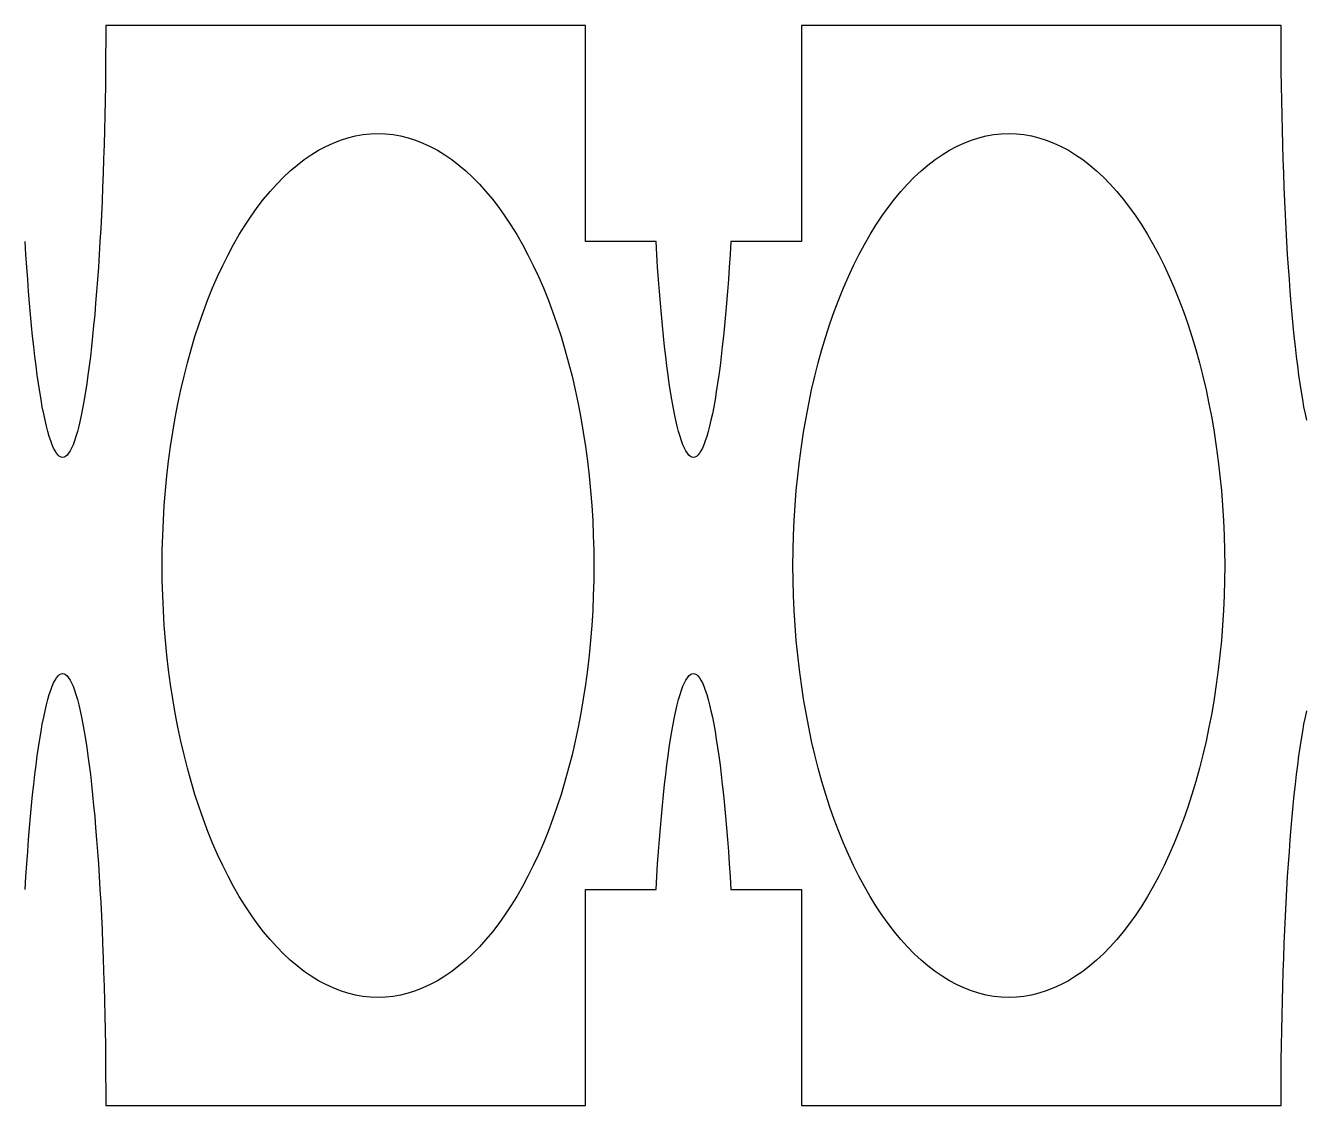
# Model space of a CAD drawing. Header units: metres. Extents: x -317 to 317, y -178 to -110.
# Drawn here: x -77.1 to -38.56, y -142.5 to -110 of the extents above; entities that cross this region are included whole.
import ezdxf

# ---------------------------------------------------------------- set-up
doc = ezdxf.new("R2010")
doc.units = ezdxf.units.M

msp = doc.modelspace()

# ---------------------------------------------------------------- linework, layer by layer
for p, q in [((-74.6881, -110), (-74.6889, -110.454)), ((-60.2411, -110), (-74.6881, -110)), ((-60.2411, -116.5), (-60.2411, -110)), ((-39.2941, -110), (-53.7411, -110)), ((-53.7411, -110), (-53.7411, -116.5)), ((-39.2933, -110.454), (-39.2941, -110)), ((-74.6889, -110.454), (-74.6913, -110.907)), ((-39.2909, -110.907), (-39.2933, -110.454)), ((-74.6913, -110.907), (-74.6953, -111.359)), ((-39.2869, -111.359), (-39.2909, -110.907)), ((-74.6953, -111.359), (-74.7008, -111.809)), ((-39.2814, -111.809), (-39.2869, -111.359)), ((-74.7008, -111.809), (-74.7079, -112.257)), ((-39.2743, -112.257), (-39.2814, -111.809)), ((-74.7079, -112.257), (-74.7165, -112.703)), ((-39.2657, -112.703), (-39.2743, -112.257)), ((-74.7165, -112.703), (-74.7267, -113.145)), ((-39.2554, -113.145), (-39.2657, -112.703)), ((-74.7267, -113.145), (-74.7385, -113.583)), ((-67.169, -113.321), (-66.943, -113.282)), ((-66.943, -113.282), (-66.7165, -113.258)), ((-66.7165, -113.258), (-66.4896, -113.25)), ((-66.4896, -113.25), (-66.2628, -113.258)), ((-66.2628, -113.258), (-66.0362, -113.282)), ((-66.0362, -113.282), (-65.8102, -113.321)), ((-48.172, -113.321), (-47.946, -113.282)), ((-47.946, -113.282), (-47.7194, -113.258)), ((-47.7194, -113.258), (-47.4926, -113.25)), ((-47.4926, -113.25), (-47.2657, -113.258)), ((-47.2657, -113.258), (-47.0392, -113.282)), ((-47.0392, -113.282), (-46.8131, -113.321)), ((-39.2437, -113.583), (-39.2554, -113.145)), ((-74.7385, -113.583), (-74.7518, -114.017)), ((-68.2813, -113.754), (-68.0621, -113.636)), ((-68.0621, -113.636), (-67.841, -113.534)), ((-67.841, -113.534), (-67.6183, -113.447)), ((-67.6183, -113.447), (-67.3942, -113.377)), ((-67.3942, -113.377), (-67.169, -113.321)), ((-65.8102, -113.321), (-65.585, -113.377)), ((-65.585, -113.377), (-65.3609, -113.447)), ((-65.3609, -113.447), (-65.1382, -113.534)), ((-65.1382, -113.534), (-64.9171, -113.636)), ((-64.9171, -113.636), (-64.698, -113.754)), ((-49.2842, -113.754), (-49.0651, -113.636)), ((-49.0651, -113.636), (-48.844, -113.534)), ((-48.844, -113.534), (-48.6213, -113.447)), ((-48.6213, -113.447), (-48.3972, -113.377)), ((-48.3972, -113.377), (-48.172, -113.321)), ((-46.8131, -113.321), (-46.588, -113.377)), ((-46.588, -113.377), (-46.3639, -113.447)), ((-46.3639, -113.447), (-46.1412, -113.534)), ((-46.1412, -113.534), (-45.9201, -113.636)), ((-45.9201, -113.636), (-45.7009, -113.754)), ((-39.2304, -114.017), (-39.2437, -113.583)), ((-74.7518, -114.017), (-74.7665, -114.446)), ((-68.9246, -114.197), (-68.7127, -114.034)), ((-68.7127, -114.034), (-68.4982, -113.886)), ((-68.4982, -113.886), (-68.2813, -113.754)), ((-64.698, -113.754), (-64.481, -113.886)), ((-64.481, -113.886), (-64.2665, -114.034)), ((-64.2665, -114.034), (-64.0547, -114.197)), ((-49.9275, -114.197), (-49.7157, -114.034)), ((-49.7157, -114.034), (-49.5012, -113.886)), ((-49.5012, -113.886), (-49.2842, -113.754)), ((-45.7009, -113.754), (-45.484, -113.886)), ((-45.484, -113.886), (-45.2694, -114.034)), ((-45.2694, -114.034), (-45.0576, -114.197)), ((-39.2157, -114.446), (-39.2304, -114.017)), ((-74.7665, -114.446), (-74.7828, -114.87)), ((-69.339, -114.566), (-69.1334, -114.374)), ((-69.1334, -114.374), (-68.9246, -114.197)), ((-64.0547, -114.197), (-63.8458, -114.374)), ((-63.8458, -114.374), (-63.6402, -114.566)), ((-50.342, -114.566), (-50.1364, -114.374)), ((-50.1364, -114.374), (-49.9275, -114.197)), ((-45.0576, -114.197), (-44.8488, -114.374)), ((-44.8488, -114.374), (-44.6432, -114.566)), ((-39.1994, -114.87), (-39.2157, -114.446)), ((-69.7396, -114.992), (-69.5412, -114.772)), ((-69.5412, -114.772), (-69.339, -114.566)), ((-63.6402, -114.566), (-63.438, -114.772)), ((-63.438, -114.772), (-63.2396, -114.992)), ((-50.7426, -114.992), (-50.5441, -114.772)), ((-50.5441, -114.772), (-50.342, -114.566)), ((-44.6432, -114.566), (-44.441, -114.772)), ((-44.441, -114.772), (-44.2426, -114.992)), ((-74.7828, -114.87), (-74.8005, -115.288)), ((-70.1244, -115.473), (-69.9341, -115.225)), ((-69.9341, -115.225), (-69.7396, -114.992)), ((-63.2396, -114.992), (-63.0451, -115.225)), ((-63.0451, -115.225), (-62.8549, -115.473)), ((-51.1273, -115.473), (-50.9371, -115.225)), ((-50.9371, -115.225), (-50.7426, -114.992)), ((-44.2426, -114.992), (-44.0481, -115.225)), ((-44.0481, -115.225), (-43.8578, -115.473)), ((-39.1817, -115.288), (-39.1994, -114.87)), ((-74.8005, -115.288), (-74.8197, -115.699)), ((-70.3102, -115.733), (-70.1244, -115.473)), ((-62.8549, -115.473), (-62.669, -115.733)), ((-51.3132, -115.733), (-51.1273, -115.473)), ((-43.8578, -115.473), (-43.672, -115.733)), ((-39.1625, -115.699), (-39.1817, -115.288)), ((-74.8197, -115.699), (-74.8403, -116.103)), ((-70.6677, -116.291), (-70.4914, -116.006)), ((-70.4914, -116.006), (-70.3102, -115.733)), ((-62.669, -115.733), (-62.4878, -116.006)), ((-62.4878, -116.006), (-62.3115, -116.291)), ((-51.6707, -116.291), (-51.4944, -116.006)), ((-51.4944, -116.006), (-51.3132, -115.733)), ((-43.672, -115.733), (-43.4908, -116.006)), ((-43.4908, -116.006), (-43.3145, -116.291)), ((-39.1419, -116.103), (-39.1625, -115.699)), ((-74.8403, -116.103), (-74.8623, -116.5)), ((-70.839, -116.589), (-70.6677, -116.291)), ((-62.3115, -116.291), (-62.1403, -116.589)), ((-51.8419, -116.589), (-51.6707, -116.291)), ((-43.3145, -116.291), (-43.1432, -116.589)), ((-39.1199, -116.5), (-39.1419, -116.103)), ((-77.0906, -116.889), (-77.114, -116.5)), ((-74.8623, -116.5), (-74.8857, -116.889)), ((-71.0049, -116.899), (-70.839, -116.589)), ((-62.1403, -116.589), (-61.9743, -116.899)), ((-58.1169, -116.5), (-60.2411, -116.5)), ((-58.0936, -116.889), (-58.1169, -116.5)), ((-58.1169, -116.5), (-58.1169, -116.5)), ((-55.8653, -116.5), (-55.8886, -116.889)), ((-53.7411, -116.5), (-55.8653, -116.5)), ((-55.8653, -116.5), (-55.8653, -116.5)), ((-52.0079, -116.899), (-51.8419, -116.589)), ((-43.1432, -116.589), (-42.9773, -116.899)), ((-39.0965, -116.889), (-39.1199, -116.5)), ((-77.0659, -117.27), (-77.0906, -116.889)), ((-74.8857, -116.889), (-74.9104, -117.27)), ((-71.1653, -117.219), (-71.0049, -116.899)), ((-61.9743, -116.899), (-61.8139, -117.219)), ((-58.0688, -117.27), (-58.0936, -116.889)), ((-55.8886, -116.889), (-55.9133, -117.27)), ((-52.1683, -117.219), (-52.0079, -116.899)), ((-42.9773, -116.899), (-42.8169, -117.219)), ((-39.0718, -117.27), (-39.0965, -116.889)), ((-77.0399, -117.641), (-77.0659, -117.27)), ((-74.9104, -117.27), (-74.9364, -117.641)), ((-71.3201, -117.551), (-71.1653, -117.219)), ((-61.8139, -117.219), (-61.6592, -117.551)), ((-58.0428, -117.641), (-58.0688, -117.27)), ((-55.9133, -117.27), (-55.9394, -117.641)), ((-52.323, -117.551), (-52.1683, -117.219)), ((-42.8169, -117.219), (-42.6621, -117.551)), ((-39.0458, -117.641), (-39.0718, -117.27)), ((-77.0125, -118.004), (-77.0399, -117.641)), ((-74.9364, -117.641), (-74.9637, -118.004)), ((-71.6117, -118.246), (-71.4689, -117.894)), ((-71.4689, -117.894), (-71.3201, -117.551)), ((-61.6592, -117.551), (-61.5103, -117.894)), ((-61.5103, -117.894), (-61.3675, -118.246)), ((-58.0155, -118.004), (-58.0428, -117.641)), ((-55.9394, -117.641), (-55.9667, -118.004)), ((-52.6147, -118.246), (-52.4719, -117.894)), ((-52.4719, -117.894), (-52.323, -117.551)), ((-42.6621, -117.551), (-42.5133, -117.894)), ((-42.5133, -117.894), (-42.3705, -118.246)), ((-39.0185, -118.004), (-39.0458, -117.641)), ((-76.984, -118.356), (-77.0125, -118.004)), ((-74.9637, -118.004), (-74.9923, -118.356)), ((-71.7482, -118.609), (-71.6117, -118.246)), ((-61.3675, -118.246), (-61.231, -118.609)), ((-57.987, -118.356), (-58.0155, -118.004)), ((-55.9667, -118.004), (-55.9952, -118.356)), ((-52.7512, -118.609), (-52.6147, -118.246)), ((-42.3705, -118.246), (-42.234, -118.609)), ((-38.9899, -118.356), (-39.0185, -118.004)), ((-76.9542, -118.699), (-76.984, -118.356)), ((-76.9233, -119.031), (-76.9542, -118.699)), ((-75.022, -118.699), (-75.053, -119.031)), ((-74.9923, -118.356), (-75.022, -118.699)), ((-71.8784, -118.98), (-71.7482, -118.609)), ((-61.231, -118.609), (-61.1009, -118.98)), ((-57.9572, -118.699), (-57.987, -118.356)), ((-57.9262, -119.031), (-57.9572, -118.699)), ((-56.025, -118.699), (-56.056, -119.031)), ((-55.9952, -118.356), (-56.025, -118.699)), ((-52.8813, -118.98), (-52.7512, -118.609)), ((-42.234, -118.609), (-42.1038, -118.98)), ((-38.9602, -118.699), (-38.9899, -118.356)), ((-38.9292, -119.031), (-38.9602, -118.699)), ((-76.8912, -119.351), (-76.9233, -119.031)), ((-75.053, -119.031), (-75.0851, -119.351)), ((-72.0019, -119.361), (-71.8784, -118.98)), ((-61.1009, -118.98), (-60.9773, -119.361)), ((-57.8942, -119.351), (-57.9262, -119.031)), ((-56.056, -119.031), (-56.088, -119.351)), ((-53.0049, -119.361), (-52.8813, -118.98)), ((-42.1038, -118.98), (-41.9803, -119.361)), ((-38.8971, -119.351), (-38.9292, -119.031)), ((-76.858, -119.661), (-76.8912, -119.351)), ((-75.0851, -119.351), (-75.1183, -119.661)), ((-72.1188, -119.75), (-72.0019, -119.361)), ((-60.9773, -119.361), (-60.8604, -119.75)), ((-57.861, -119.661), (-57.8942, -119.351)), ((-56.088, -119.351), (-56.1212, -119.661)), ((-53.1217, -119.75), (-53.0049, -119.361)), ((-41.9803, -119.361), (-41.8634, -119.75)), ((-38.8639, -119.661), (-38.8971, -119.351)), ((-76.8238, -119.959), (-76.858, -119.661)), ((-75.1183, -119.661), (-75.1525, -119.959)), ((-72.2288, -120.147), (-72.1188, -119.75)), ((-60.8604, -119.75), (-60.7505, -120.147)), ((-57.8267, -119.959), (-57.861, -119.661)), ((-56.1212, -119.661), (-56.1555, -119.959)), ((-53.2317, -120.147), (-53.1217, -119.75)), ((-41.8634, -119.75), (-41.7534, -120.147)), ((-38.8297, -119.959), (-38.8639, -119.661)), ((-76.7885, -120.244), (-76.8238, -119.959)), ((-76.7522, -120.517), (-76.7885, -120.244)), ((-75.1878, -120.244), (-75.224, -120.517)), ((-75.1525, -119.959), (-75.1878, -120.244)), ((-72.3318, -120.551), (-72.2288, -120.147)), ((-60.7505, -120.147), (-60.6475, -120.551)), ((-57.7915, -120.244), (-57.8267, -119.959)), ((-57.7552, -120.517), (-57.7915, -120.244)), ((-56.1907, -120.244), (-56.227, -120.517)), ((-56.1555, -119.959), (-56.1907, -120.244)), ((-53.3347, -120.551), (-53.2317, -120.147)), ((-41.7534, -120.147), (-41.6504, -120.551)), ((-38.7944, -120.244), (-38.8297, -119.959)), ((-38.7582, -120.517), (-38.7944, -120.244)), ((-76.7151, -120.777), (-76.7522, -120.517)), ((-75.224, -120.517), (-75.2612, -120.777)), ((-72.4277, -120.962), (-72.3318, -120.551)), ((-60.6475, -120.551), (-60.5516, -120.962)), ((-57.718, -120.777), (-57.7552, -120.517)), ((-56.227, -120.517), (-56.2641, -120.777)), ((-53.4306, -120.962), (-53.3347, -120.551)), ((-41.6504, -120.551), (-41.5545, -120.962)), ((-38.721, -120.777), (-38.7582, -120.517)), ((-76.677, -121.025), (-76.7151, -120.777)), ((-75.2612, -120.777), (-75.2992, -121.025)), ((-72.5163, -121.38), (-72.4277, -120.962)), ((-60.5516, -120.962), (-60.4629, -121.38)), ((-57.68, -121.025), (-57.718, -120.777)), ((-56.2641, -120.777), (-56.3022, -121.025)), ((-53.5193, -121.38), (-53.4306, -120.962)), ((-41.5545, -120.962), (-41.4659, -121.38)), ((-38.683, -121.025), (-38.721, -120.777)), ((-76.6381, -121.258), (-76.677, -121.025)), ((-76.5984, -121.478), (-76.6381, -121.258)), ((-75.3381, -121.258), (-75.3778, -121.478)), ((-75.2992, -121.025), (-75.3381, -121.258)), ((-72.5976, -121.804), (-72.5163, -121.38)), ((-60.4629, -121.38), (-60.3816, -121.804)), ((-57.6411, -121.258), (-57.68, -121.025)), ((-57.6014, -121.478), (-57.6411, -121.258)), ((-56.3411, -121.258), (-56.3808, -121.478)), ((-56.3022, -121.025), (-56.3411, -121.258)), ((-53.6006, -121.804), (-53.5193, -121.38)), ((-41.4659, -121.38), (-41.3846, -121.804)), ((-38.6441, -121.258), (-38.683, -121.025)), ((-38.6044, -121.478), (-38.6441, -121.258)), ((-76.558, -121.684), (-76.5984, -121.478)), ((-76.5169, -121.876), (-76.558, -121.684)), ((-75.4182, -121.684), (-75.4594, -121.876)), ((-75.3778, -121.478), (-75.4182, -121.684)), ((-57.561, -121.684), (-57.6014, -121.478)), ((-57.5199, -121.876), (-57.561, -121.684)), ((-56.4212, -121.684), (-56.4623, -121.876)), ((-56.3808, -121.478), (-56.4212, -121.684)), ((-38.5639, -121.684), (-38.6044, -121.478)), ((-38.5228, -121.876), (-38.5639, -121.684)), ((-76.4751, -122.053), (-76.5169, -121.876)), ((-76.4328, -122.216), (-76.4751, -122.053)), ((-75.5011, -122.053), (-75.5435, -122.216)), ((-75.4594, -121.876), (-75.5011, -122.053)), ((-72.6715, -122.233), (-72.5976, -121.804)), ((-60.3816, -121.804), (-60.3077, -122.233)), ((-57.4781, -122.053), (-57.5199, -121.876)), ((-57.4357, -122.216), (-57.4781, -122.053)), ((-56.5041, -122.053), (-56.5465, -122.216)), ((-56.4623, -121.876), (-56.5041, -122.053)), ((-53.6744, -122.233), (-53.6006, -121.804)), ((-41.3846, -121.804), (-41.3107, -122.233)), ((-76.3899, -122.364), (-76.4328, -122.216)), ((-76.3465, -122.496), (-76.3899, -122.364)), ((-76.3026, -122.614), (-76.3465, -122.496)), ((-75.6298, -122.496), (-75.6736, -122.614)), ((-75.5864, -122.364), (-75.6298, -122.496)), ((-75.5435, -122.216), (-75.5864, -122.364)), ((-72.7378, -122.667), (-72.6715, -122.233)), ((-60.3077, -122.233), (-60.2414, -122.667)), ((-57.3928, -122.364), (-57.4357, -122.216)), ((-57.3494, -122.496), (-57.3928, -122.364)), ((-57.3056, -122.614), (-57.3494, -122.496)), ((-56.6328, -122.496), (-56.6766, -122.614)), ((-56.5894, -122.364), (-56.6328, -122.496)), ((-56.5465, -122.216), (-56.5894, -122.364)), ((-53.7408, -122.667), (-53.6744, -122.233)), ((-41.3107, -122.233), (-41.2444, -122.667)), ((-76.2584, -122.716), (-76.3026, -122.614)), ((-76.2139, -122.803), (-76.2584, -122.716)), ((-76.1691, -122.873), (-76.2139, -122.803)), ((-76.124, -122.929), (-76.1691, -122.873)), ((-76.0788, -122.968), (-76.124, -122.929)), ((-75.8522, -122.929), (-75.8974, -122.968)), ((-75.8072, -122.873), (-75.8522, -122.929)), ((-75.7624, -122.803), (-75.8072, -122.873)), ((-75.7178, -122.716), (-75.7624, -122.803)), ((-75.6736, -122.614), (-75.7178, -122.716)), ((-72.7965, -123.105), (-72.7378, -122.667)), ((-60.2414, -122.667), (-60.1827, -123.105)), ((-57.2614, -122.716), (-57.3056, -122.614)), ((-57.2168, -122.803), (-57.2614, -122.716)), ((-57.172, -122.873), (-57.2168, -122.803)), ((-57.127, -122.929), (-57.172, -122.873)), ((-57.0818, -122.968), (-57.127, -122.929)), ((-56.8552, -122.929), (-56.9004, -122.968)), ((-56.8102, -122.873), (-56.8552, -122.929)), ((-56.7654, -122.803), (-56.8102, -122.873)), ((-56.7208, -122.716), (-56.7654, -122.803)), ((-56.6766, -122.614), (-56.7208, -122.716)), ((-53.7995, -123.105), (-53.7408, -122.667)), ((-41.2444, -122.667), (-41.1857, -123.105)), ((-76.0335, -122.992), (-76.0788, -122.968)), ((-75.9881, -123), (-76.0335, -122.992)), ((-75.9428, -122.992), (-75.9881, -123)), ((-75.8974, -122.968), (-75.9428, -122.992)), ((-72.8476, -123.547), (-72.7965, -123.105)), ((-60.1827, -123.105), (-60.1317, -123.547)), ((-57.0365, -122.992), (-57.0818, -122.968)), ((-56.9911, -123), (-57.0365, -122.992)), ((-56.9457, -122.992), (-56.9911, -123)), ((-56.9004, -122.968), (-56.9457, -122.992)), ((-53.8505, -123.547), (-53.7995, -123.105)), ((-41.1857, -123.105), (-41.1346, -123.547)), ((-72.8909, -123.993), (-72.8476, -123.547)), ((-60.1317, -123.547), (-60.0884, -123.993)), ((-53.8938, -123.993), (-53.8505, -123.547)), ((-41.1346, -123.547), (-41.0913, -123.993)), ((-72.9264, -124.441), (-72.8909, -123.993)), ((-60.0884, -123.993), (-60.0529, -124.441)), ((-53.9293, -124.441), (-53.8938, -123.993)), ((-41.0913, -123.993), (-41.0558, -124.441)), ((-72.954, -124.891), (-72.9264, -124.441)), ((-60.0529, -124.441), (-60.0252, -124.891)), ((-53.957, -124.891), (-53.9293, -124.441)), ((-41.0558, -124.441), (-41.0282, -124.891)), ((-72.9738, -125.343), (-72.954, -124.891)), ((-60.0252, -124.891), (-60.0054, -125.343)), ((-53.9767, -125.343), (-53.957, -124.891)), ((-41.0282, -124.891), (-41.0084, -125.343)), ((-72.9857, -125.796), (-72.9738, -125.343)), ((-60.0054, -125.343), (-59.9936, -125.796)), ((-53.9886, -125.796), (-53.9767, -125.343)), ((-41.0084, -125.343), (-40.9965, -125.796)), ((-72.9896, -126.25), (-72.9857, -125.796)), ((-59.9936, -125.796), (-59.9896, -126.25)), ((-53.9926, -126.25), (-53.9886, -125.796)), ((-40.9965, -125.796), (-40.9926, -126.25)), ((-72.9857, -126.704), (-72.9896, -126.25)), ((-59.9896, -126.25), (-59.9936, -126.704)), ((-53.9886, -126.704), (-53.9926, -126.25)), ((-40.9926, -126.25), (-40.9965, -126.704)), ((-72.9738, -127.157), (-72.9857, -126.704)), ((-59.9936, -126.704), (-60.0054, -127.157)), ((-53.9767, -127.157), (-53.9886, -126.704)), ((-40.9965, -126.704), (-41.0084, -127.157)), ((-72.954, -127.609), (-72.9738, -127.157)), ((-60.0054, -127.157), (-60.0252, -127.609)), ((-53.957, -127.609), (-53.9767, -127.157)), ((-41.0084, -127.157), (-41.0282, -127.609)), ((-72.9264, -128.059), (-72.954, -127.609)), ((-60.0252, -127.609), (-60.0529, -128.059)), ((-53.9293, -128.059), (-53.957, -127.609)), ((-41.0282, -127.609), (-41.0558, -128.059)), ((-72.8909, -128.507), (-72.9264, -128.059)), ((-60.0529, -128.059), (-60.0884, -128.507)), ((-53.8938, -128.507), (-53.9293, -128.059)), ((-41.0558, -128.059), (-41.0913, -128.507)), ((-72.8476, -128.953), (-72.8909, -128.507)), ((-60.0884, -128.507), (-60.1317, -128.953)), ((-53.8505, -128.953), (-53.8938, -128.507)), ((-41.0913, -128.507), (-41.1346, -128.953)), ((-72.7965, -129.395), (-72.8476, -128.953)), ((-60.1317, -128.953), (-60.1827, -129.395)), ((-53.7995, -129.395), (-53.8505, -128.953)), ((-41.1346, -128.953), (-41.1857, -129.395)), ((-72.7378, -129.833), (-72.7965, -129.395)), ((-60.1827, -129.395), (-60.2414, -129.833)), ((-53.7408, -129.833), (-53.7995, -129.395)), ((-41.1857, -129.395), (-41.2444, -129.833)), ((-76.3026, -129.886), (-76.2584, -129.784)), ((-76.2584, -129.784), (-76.2139, -129.697)), ((-76.2139, -129.697), (-76.1691, -129.627)), ((-76.1691, -129.627), (-76.124, -129.571)), ((-76.124, -129.571), (-76.0788, -129.532)), ((-76.0788, -129.532), (-76.0335, -129.508)), ((-76.0335, -129.508), (-75.9881, -129.5)), ((-75.9881, -129.5), (-75.9428, -129.508)), ((-75.9428, -129.508), (-75.8974, -129.532)), ((-75.8974, -129.532), (-75.8522, -129.571)), ((-75.8522, -129.571), (-75.8072, -129.627)), ((-75.8072, -129.627), (-75.7624, -129.697)), ((-75.7624, -129.697), (-75.7178, -129.784)), ((-75.7178, -129.784), (-75.6736, -129.886)), ((-72.6715, -130.267), (-72.7378, -129.833)), ((-60.2414, -129.833), (-60.3077, -130.267)), ((-57.3056, -129.886), (-57.2614, -129.784)), ((-57.2614, -129.784), (-57.2168, -129.697)), ((-57.2168, -129.697), (-57.172, -129.627)), ((-57.172, -129.627), (-57.127, -129.571)), ((-57.127, -129.571), (-57.0818, -129.532)), ((-57.0818, -129.532), (-57.0365, -129.508)), ((-57.0365, -129.508), (-56.9911, -129.5)), ((-56.9911, -129.5), (-56.9457, -129.508)), ((-56.9457, -129.508), (-56.9004, -129.532)), ((-56.9004, -129.532), (-56.8552, -129.571)), ((-56.8552, -129.571), (-56.8102, -129.627)), ((-56.8102, -129.627), (-56.7654, -129.697)), ((-56.7654, -129.697), (-56.7208, -129.784)), ((-56.7208, -129.784), (-56.6766, -129.886)), ((-53.6744, -130.267), (-53.7408, -129.833)), ((-41.2444, -129.833), (-41.3107, -130.267)), ((-76.4328, -130.284), (-76.3899, -130.136)), ((-76.3899, -130.136), (-76.3465, -130.004)), ((-76.3465, -130.004), (-76.3026, -129.886)), ((-75.6736, -129.886), (-75.6298, -130.004)), ((-75.6298, -130.004), (-75.5864, -130.136)), ((-75.5864, -130.136), (-75.5435, -130.284)), ((-57.4357, -130.284), (-57.3928, -130.136)), ((-57.3928, -130.136), (-57.3494, -130.004)), ((-57.3494, -130.004), (-57.3056, -129.886)), ((-56.6766, -129.886), (-56.6328, -130.004)), ((-56.6328, -130.004), (-56.5894, -130.136)), ((-56.5894, -130.136), (-56.5465, -130.284)), ((-76.558, -130.816), (-76.5169, -130.624)), ((-76.5169, -130.624), (-76.4751, -130.447)), ((-76.4751, -130.447), (-76.4328, -130.284)), ((-75.5435, -130.284), (-75.5011, -130.447)), ((-75.5011, -130.447), (-75.4594, -130.624)), ((-75.4594, -130.624), (-75.4182, -130.816)), ((-72.5976, -130.696), (-72.6715, -130.267)), ((-60.3077, -130.267), (-60.3816, -130.696)), ((-57.561, -130.816), (-57.5199, -130.624)), ((-57.5199, -130.624), (-57.4781, -130.447)), ((-57.4781, -130.447), (-57.4357, -130.284)), ((-56.5465, -130.284), (-56.5041, -130.447)), ((-56.5041, -130.447), (-56.4623, -130.624)), ((-56.4623, -130.624), (-56.4212, -130.816)), ((-53.6006, -130.696), (-53.6744, -130.267)), ((-41.3107, -130.267), (-41.3846, -130.696)), ((-38.5639, -130.816), (-38.5228, -130.624)), ((-76.6381, -131.242), (-76.5984, -131.022)), ((-76.5984, -131.022), (-76.558, -130.816)), ((-75.4182, -130.816), (-75.3778, -131.022)), ((-75.3778, -131.022), (-75.3381, -131.242)), ((-72.5163, -131.12), (-72.5976, -130.696)), ((-60.3816, -130.696), (-60.4629, -131.12)), ((-57.6411, -131.242), (-57.6014, -131.022)), ((-57.6014, -131.022), (-57.561, -130.816)), ((-56.4212, -130.816), (-56.3808, -131.022)), ((-56.3808, -131.022), (-56.3411, -131.242)), ((-53.5193, -131.12), (-53.6006, -130.696)), ((-41.3846, -130.696), (-41.4659, -131.12)), ((-38.6441, -131.242), (-38.6044, -131.022)), ((-38.6044, -131.022), (-38.5639, -130.816)), ((-76.677, -131.475), (-76.6381, -131.242)), ((-75.3381, -131.242), (-75.2992, -131.475)), ((-72.4277, -131.538), (-72.5163, -131.12)), ((-60.4629, -131.12), (-60.5516, -131.538)), ((-57.68, -131.475), (-57.6411, -131.242)), ((-56.3411, -131.242), (-56.3022, -131.475)), ((-53.4306, -131.538), (-53.5193, -131.12)), ((-41.4659, -131.12), (-41.5545, -131.538)), ((-38.683, -131.475), (-38.6441, -131.242)), ((-76.7522, -131.983), (-76.7151, -131.723)), ((-76.7151, -131.723), (-76.677, -131.475)), ((-75.2992, -131.475), (-75.2612, -131.723)), ((-75.2612, -131.723), (-75.224, -131.983)), ((-72.3318, -131.949), (-72.4277, -131.538)), ((-60.5516, -131.538), (-60.6475, -131.949)), ((-57.7552, -131.983), (-57.718, -131.723)), ((-57.718, -131.723), (-57.68, -131.475)), ((-56.3022, -131.475), (-56.2641, -131.723)), ((-56.2641, -131.723), (-56.227, -131.983)), ((-53.3347, -131.949), (-53.4306, -131.538)), ((-41.5545, -131.538), (-41.6504, -131.949)), ((-38.7582, -131.983), (-38.721, -131.723)), ((-38.721, -131.723), (-38.683, -131.475)), ((-76.7885, -132.256), (-76.7522, -131.983)), ((-75.224, -131.983), (-75.1878, -132.256)), ((-72.2288, -132.353), (-72.3318, -131.949)), ((-60.6475, -131.949), (-60.7505, -132.353)), ((-57.7915, -132.256), (-57.7552, -131.983)), ((-56.227, -131.983), (-56.1907, -132.256)), ((-53.2317, -132.353), (-53.3347, -131.949)), ((-41.6504, -131.949), (-41.7534, -132.353)), ((-38.7944, -132.256), (-38.7582, -131.983)), ((-76.858, -132.839), (-76.8238, -132.541)), ((-76.8238, -132.541), (-76.7885, -132.256)), ((-75.1878, -132.256), (-75.1525, -132.541)), ((-75.1525, -132.541), (-75.1183, -132.839)), ((-72.1188, -132.75), (-72.2288, -132.353)), ((-60.7505, -132.353), (-60.8604, -132.75)), ((-57.861, -132.839), (-57.8267, -132.541)), ((-57.8267, -132.541), (-57.7915, -132.256)), ((-56.1907, -132.256), (-56.1555, -132.541)), ((-56.1555, -132.541), (-56.1212, -132.839)), ((-53.1217, -132.75), (-53.2317, -132.353)), ((-41.7534, -132.353), (-41.8634, -132.75)), ((-38.8639, -132.839), (-38.8297, -132.541)), ((-38.8297, -132.541), (-38.7944, -132.256)), ((-76.8912, -133.149), (-76.858, -132.839)), ((-75.1183, -132.839), (-75.0851, -133.149)), ((-72.0019, -133.139), (-72.1188, -132.75)), ((-60.8604, -132.75), (-60.9773, -133.139)), ((-57.8942, -133.149), (-57.861, -132.839)), ((-56.1212, -132.839), (-56.088, -133.149)), ((-53.0049, -133.139), (-53.1217, -132.75)), ((-41.8634, -132.75), (-41.9803, -133.139)), ((-38.8971, -133.149), (-38.8639, -132.839)), ((-76.9233, -133.469), (-76.8912, -133.149)), ((-75.0851, -133.149), (-75.053, -133.469)), ((-71.8784, -133.52), (-72.0019, -133.139)), ((-60.9773, -133.139), (-61.1009, -133.52)), ((-57.9262, -133.469), (-57.8942, -133.149)), ((-56.088, -133.149), (-56.056, -133.469)), ((-52.8813, -133.52), (-53.0049, -133.139)), ((-41.9803, -133.139), (-42.1038, -133.52)), ((-38.9292, -133.469), (-38.8971, -133.149)), ((-76.9542, -133.801), (-76.9233, -133.469)), ((-75.053, -133.469), (-75.022, -133.801)), ((-71.7482, -133.891), (-71.8784, -133.52)), ((-61.1009, -133.52), (-61.231, -133.891)), ((-57.9572, -133.801), (-57.9262, -133.469)), ((-56.056, -133.469), (-56.025, -133.801)), ((-52.7512, -133.891), (-52.8813, -133.52)), ((-42.1038, -133.52), (-42.234, -133.891)), ((-38.9602, -133.801), (-38.9292, -133.469)), ((-76.984, -134.144), (-76.9542, -133.801)), ((-75.022, -133.801), (-74.9923, -134.144)), ((-71.6117, -134.254), (-71.7482, -133.891)), ((-61.231, -133.891), (-61.3675, -134.254)), ((-57.987, -134.144), (-57.9572, -133.801)), ((-56.025, -133.801), (-55.9952, -134.144)), ((-52.6147, -134.254), (-52.7512, -133.891)), ((-42.234, -133.891), (-42.3705, -134.254)), ((-38.9899, -134.144), (-38.9602, -133.801)), ((-77.0399, -134.859), (-77.0125, -134.496)), ((-77.0125, -134.496), (-76.984, -134.144)), ((-74.9923, -134.144), (-74.9637, -134.496)), ((-74.9637, -134.496), (-74.9364, -134.859)), ((-71.4689, -134.606), (-71.6117, -134.254)), ((-61.3675, -134.254), (-61.5103, -134.606)), ((-58.0428, -134.859), (-58.0155, -134.496)), ((-58.0155, -134.496), (-57.987, -134.144)), ((-55.9952, -134.144), (-55.9667, -134.496)), ((-55.9667, -134.496), (-55.9394, -134.859)), ((-52.4719, -134.606), (-52.6147, -134.254)), ((-42.3705, -134.254), (-42.5133, -134.606)), ((-39.0458, -134.859), (-39.0185, -134.496)), ((-39.0185, -134.496), (-38.9899, -134.144)), ((-77.0659, -135.23), (-77.0399, -134.859)), ((-74.9364, -134.859), (-74.9104, -135.23)), ((-71.3201, -134.949), (-71.4689, -134.606)), ((-61.5103, -134.606), (-61.6592, -134.949)), ((-58.0688, -135.23), (-58.0428, -134.859)), ((-55.9394, -134.859), (-55.9133, -135.23)), ((-52.323, -134.949), (-52.4719, -134.606)), ((-42.5133, -134.606), (-42.6621, -134.949)), ((-39.0718, -135.23), (-39.0458, -134.859)), ((-77.0906, -135.611), (-77.0659, -135.23)), ((-74.9104, -135.23), (-74.8857, -135.611)), ((-71.1653, -135.281), (-71.3201, -134.949)), ((-61.6592, -134.949), (-61.8139, -135.281)), ((-58.0936, -135.611), (-58.0688, -135.23)), ((-55.9133, -135.23), (-55.8886, -135.611)), ((-52.1683, -135.281), (-52.323, -134.949)), ((-42.6621, -134.949), (-42.8169, -135.281)), ((-39.0965, -135.611), (-39.0718, -135.23)), ((-77.114, -136), (-77.0906, -135.611)), ((-74.8857, -135.611), (-74.8623, -136)), ((-71.0049, -135.601), (-71.1653, -135.281)), ((-70.839, -135.911), (-71.0049, -135.601)), ((-61.9743, -135.601), (-62.1403, -135.911)), ((-61.8139, -135.281), (-61.9743, -135.601)), ((-58.1169, -136), (-58.0936, -135.611)), ((-55.8886, -135.611), (-55.8653, -136)), ((-52.0079, -135.601), (-52.1683, -135.281)), ((-51.8419, -135.911), (-52.0079, -135.601)), ((-42.9773, -135.601), (-43.1432, -135.911)), ((-42.8169, -135.281), (-42.9773, -135.601)), ((-39.1199, -136), (-39.0965, -135.611)), ((-74.8623, -136), (-74.8403, -136.397)), ((-70.6677, -136.209), (-70.839, -135.911)), ((-62.1403, -135.911), (-62.3115, -136.209)), ((-60.2411, -142.5), (-60.2411, -136)), ((-60.2411, -136), (-58.1169, -136)), ((-58.1169, -136), (-58.1169, -136)), ((-55.8653, -136), (-55.8653, -136)), ((-55.8653, -136), (-53.7411, -136)), ((-53.7411, -136), (-53.7411, -142.5)), ((-51.6707, -136.209), (-51.8419, -135.911)), ((-43.1432, -135.911), (-43.3145, -136.209)), ((-39.1419, -136.397), (-39.1199, -136)), ((-74.8403, -136.397), (-74.8197, -136.801)), ((-70.4914, -136.494), (-70.6677, -136.209)), ((-62.3115, -136.209), (-62.4878, -136.494)), ((-51.4944, -136.494), (-51.6707, -136.209)), ((-43.3145, -136.209), (-43.4908, -136.494)), ((-39.1625, -136.801), (-39.1419, -136.397)), ((-74.8197, -136.801), (-74.8005, -137.212)), ((-70.3102, -136.767), (-70.4914, -136.494)), ((-70.1244, -137.027), (-70.3102, -136.767)), ((-62.669, -136.767), (-62.8549, -137.027)), ((-62.4878, -136.494), (-62.669, -136.767)), ((-51.3132, -136.767), (-51.4944, -136.494)), ((-51.1273, -137.027), (-51.3132, -136.767)), ((-43.672, -136.767), (-43.8578, -137.027)), ((-43.4908, -136.494), (-43.672, -136.767)), ((-39.1817, -137.212), (-39.1625, -136.801)), ((-69.9341, -137.275), (-70.1244, -137.027)), ((-62.8549, -137.027), (-63.0451, -137.275)), ((-50.9371, -137.275), (-51.1273, -137.027)), ((-43.8578, -137.027), (-44.0481, -137.275)), ((-74.8005, -137.212), (-74.7828, -137.63)), ((-69.7396, -137.508), (-69.9341, -137.275)), ((-69.5412, -137.728), (-69.7396, -137.508)), ((-63.2396, -137.508), (-63.438, -137.728)), ((-63.0451, -137.275), (-63.2396, -137.508)), ((-50.7426, -137.508), (-50.9371, -137.275)), ((-50.5441, -137.728), (-50.7426, -137.508)), ((-44.2426, -137.508), (-44.441, -137.728)), ((-44.0481, -137.275), (-44.2426, -137.508)), ((-39.1994, -137.63), (-39.1817, -137.212)), ((-74.7828, -137.63), (-74.7665, -138.054)), ((-69.339, -137.934), (-69.5412, -137.728)), ((-69.1334, -138.126), (-69.339, -137.934)), ((-63.6402, -137.934), (-63.8458, -138.126)), ((-63.438, -137.728), (-63.6402, -137.934)), ((-50.342, -137.934), (-50.5441, -137.728)), ((-50.1364, -138.126), (-50.342, -137.934)), ((-44.6432, -137.934), (-44.8488, -138.126)), ((-44.441, -137.728), (-44.6432, -137.934)), ((-39.2157, -138.054), (-39.1994, -137.63)), ((-74.7665, -138.054), (-74.7518, -138.483)), ((-68.9246, -138.303), (-69.1334, -138.126)), ((-68.7127, -138.466), (-68.9246, -138.303)), ((-64.0547, -138.303), (-64.2665, -138.466)), ((-63.8458, -138.126), (-64.0547, -138.303)), ((-49.9275, -138.303), (-50.1364, -138.126)), ((-49.7157, -138.466), (-49.9275, -138.303)), ((-45.0576, -138.303), (-45.2694, -138.466)), ((-44.8488, -138.126), (-45.0576, -138.303)), ((-39.2304, -138.483), (-39.2157, -138.054)), ((-74.7518, -138.483), (-74.7385, -138.917)), ((-68.4982, -138.614), (-68.7127, -138.466)), ((-68.2813, -138.746), (-68.4982, -138.614)), ((-64.481, -138.614), (-64.698, -138.746)), ((-64.2665, -138.466), (-64.481, -138.614)), ((-49.5012, -138.614), (-49.7157, -138.466)), ((-49.2842, -138.746), (-49.5012, -138.614)), ((-45.484, -138.614), (-45.7009, -138.746)), ((-45.2694, -138.466), (-45.484, -138.614)), ((-39.2437, -138.917), (-39.2304, -138.483)), ((-74.7385, -138.917), (-74.7267, -139.355)), ((-68.0621, -138.864), (-68.2813, -138.746)), ((-67.841, -138.966), (-68.0621, -138.864)), ((-67.6183, -139.053), (-67.841, -138.966)), ((-67.3942, -139.123), (-67.6183, -139.053)), ((-67.169, -139.179), (-67.3942, -139.123)), ((-65.585, -139.123), (-65.8102, -139.179)), ((-65.3609, -139.053), (-65.585, -139.123)), ((-65.1382, -138.966), (-65.3609, -139.053)), ((-64.9171, -138.864), (-65.1382, -138.966)), ((-64.698, -138.746), (-64.9171, -138.864)), ((-49.0651, -138.864), (-49.2842, -138.746)), ((-48.844, -138.966), (-49.0651, -138.864)), ((-48.6213, -139.053), (-48.844, -138.966)), ((-48.3972, -139.123), (-48.6213, -139.053)), ((-48.172, -139.179), (-48.3972, -139.123)), ((-46.588, -139.123), (-46.8131, -139.179)), ((-46.3639, -139.053), (-46.588, -139.123)), ((-46.1412, -138.966), (-46.3639, -139.053)), ((-45.9201, -138.864), (-46.1412, -138.966)), ((-45.7009, -138.746), (-45.9201, -138.864)), ((-39.2554, -139.355), (-39.2437, -138.917)), ((-74.7267, -139.355), (-74.7165, -139.797)), ((-66.943, -139.218), (-67.169, -139.179)), ((-66.7165, -139.242), (-66.943, -139.218)), ((-66.4896, -139.25), (-66.7165, -139.242)), ((-66.2628, -139.242), (-66.4896, -139.25)), ((-66.0362, -139.218), (-66.2628, -139.242)), ((-65.8102, -139.179), (-66.0362, -139.218)), ((-47.946, -139.218), (-48.172, -139.179)), ((-47.7194, -139.242), (-47.946, -139.218)), ((-47.4926, -139.25), (-47.7194, -139.242)), ((-47.2657, -139.242), (-47.4926, -139.25)), ((-47.0392, -139.218), (-47.2657, -139.242)), ((-46.8131, -139.179), (-47.0392, -139.218)), ((-39.2657, -139.797), (-39.2554, -139.355)), ((-74.7165, -139.797), (-74.7079, -140.243)), ((-39.2743, -140.243), (-39.2657, -139.797)), ((-74.7079, -140.243), (-74.7008, -140.691)), ((-39.2814, -140.691), (-39.2743, -140.243)), ((-74.7008, -140.691), (-74.6953, -141.141)), ((-39.2869, -141.141), (-39.2814, -140.691)), ((-74.6953, -141.141), (-74.6913, -141.593)), ((-39.2909, -141.593), (-39.2869, -141.141)), ((-74.6913, -141.593), (-74.6889, -142.046)), ((-39.2933, -142.046), (-39.2909, -141.593)), ((-74.6889, -142.046), (-74.6881, -142.5)), ((-39.2941, -142.5), (-39.2933, -142.046)), ((-74.6881, -142.5), (-60.2411, -142.5)), ((-53.7411, -142.5), (-39.2941, -142.5))]:
    msp.add_line(p, q)

doc.saveas('drawing.dxf')
